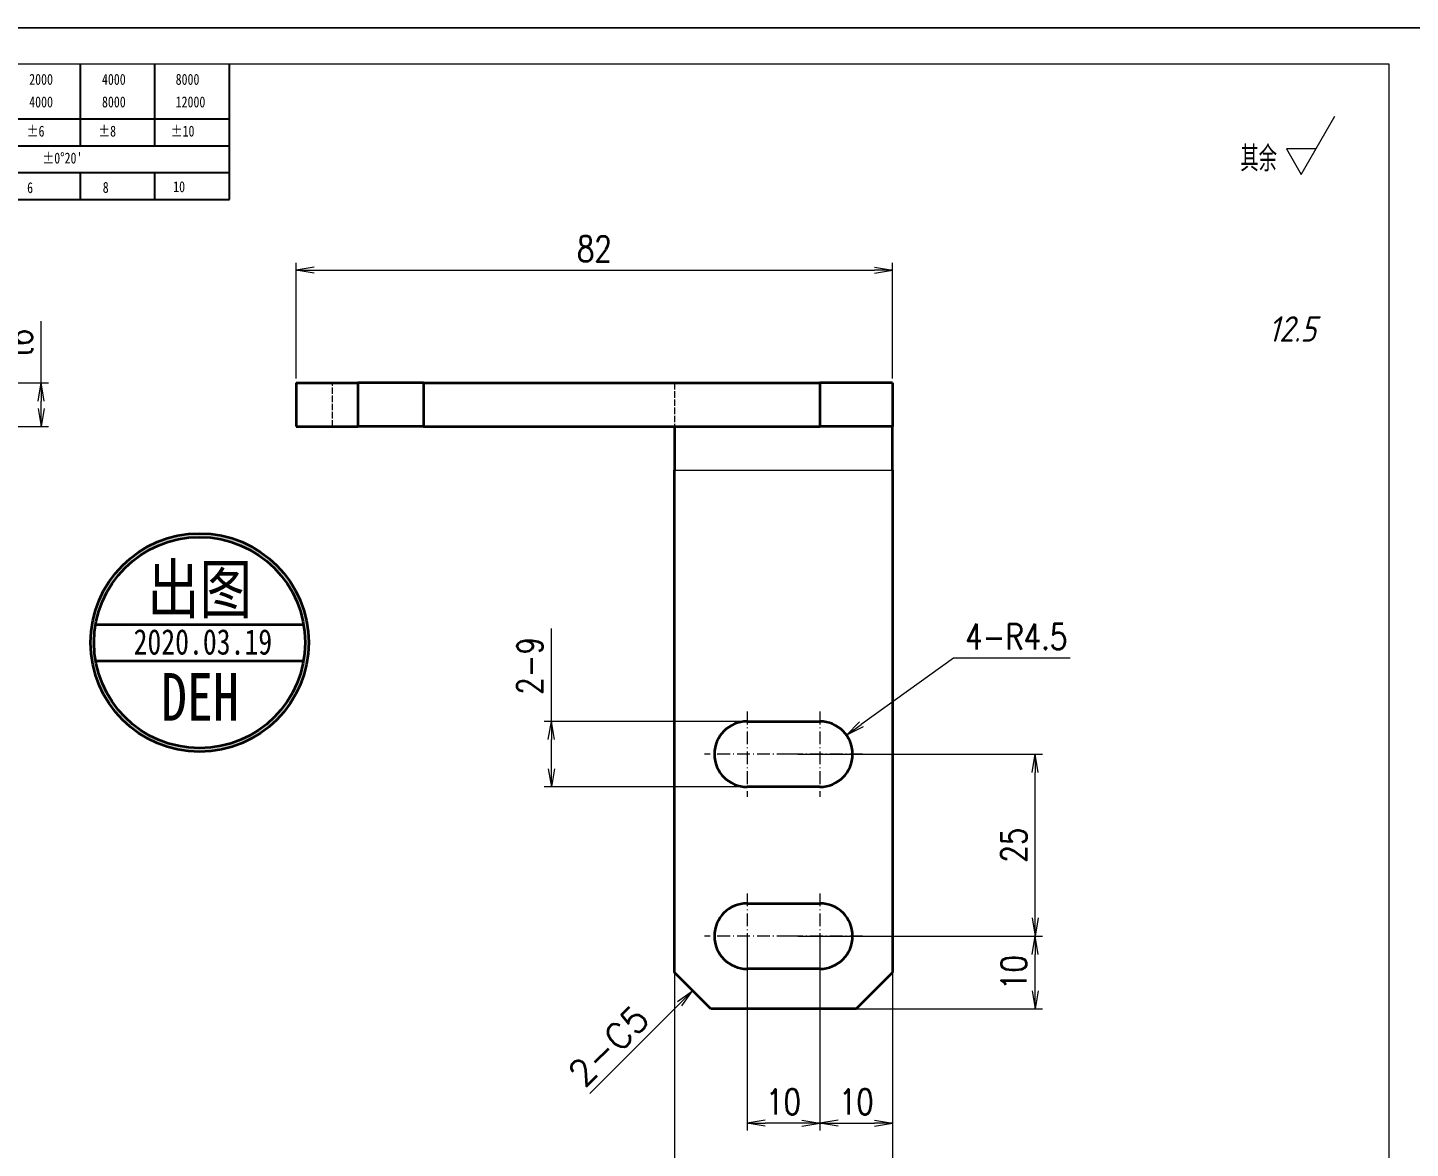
# Model space of a CAD drawing. Header units: millimetres. Extents: x -50043 to 104182, y -50696 to 36662.
# Drawn here: x -48451.8 to -48261.7, y 35915.4 to 36069.4 of the extents above; entities that cross this region are included whole.
import ezdxf
from ezdxf.enums import TextEntityAlignment as Align

# ---------------------------------------------------------------- set-up
doc = ezdxf.new("R2010")
doc.units = ezdxf.units.MM
doc.header["$LTSCALE"] = 0.5
for name, pattern in [('DASHDOT', [18.5, 12, -3, 0.5, -3]), ('DASHED', [15, 12, -3]), ('DOT2', [0.125, 0, -0.125])]:
    doc.linetypes.add(name, pattern=pattern)
for name, color, linetype, lineweight in [('DIM', 3, 'Continuous', 13), ('印章专用-出图', 1, 'Continuous', 80), ('图框', 7, 'Continuous', 18), ('标注线', 3, 'Continuous', 18)]:
    doc.layers.add(name, color=color, linetype=linetype, lineweight=lineweight)
doc.layers.add('图\\M+19E79\\M+195B6\\M+18E9A', color=7, linetype='Continuous')
doc.layers.add('打印', color=7, linetype='Continuous', lineweight=15, plot=False)
doc.layers.add('打印-禁用', color=7, linetype='Continuous', lineweight=15, plot=False)
doc.styles.add('DIM', font='romans.shx', dxfattribs={"width": 0.8, "bigfont": 'bigfont.shx'})
doc.styles.add('国标', font='simfang.ttf', dxfattribs={"width": 0.8})
doc.styles.add('机械长仿宋', font='gbenor.shx', dxfattribs={"height": 1, "bigfont": 'gbcbig.shx'})
doc.dimstyles.new('DEH 1-1$0', dxfattribs={"dimtxt": 3.5, "dimasz": 2.5, "dimexe": 1, "dimexo": 0.625, "dimgap": 1.2, "dimtad": 1, "dimzin": 9, "dimdsep": 46, "dimtxsty": 'DIM', "dimblk": 'OPEN', "dimcen": 0, "dimclrd": 8, "dimclre": 8, "dimclrt": 2, "dimazin": 2, "dimtfac": 0.5, "dimtmove": 0, "dimatfit": 3, "dimldrblk": 'OPEN', "dimfxl": 0, "dimtolj": 2, "dimlwd": 18, "dimlwe": 18, "dimarcsym": 0})
doc.dimstyles.new('DEH 1-1$4', dxfattribs={"dimtxt": 3.5, "dimasz": 2.5, "dimexe": 1, "dimexo": 0.625, "dimgap": 1.2, "dimtad": 1, "dimtoh": 1, "dimdsep": 46, "dimtxsty": 'DIM', "dimblk": 'OPEN', "dimcen": 0, "dimclrd": 8, "dimclre": 8, "dimclrt": 2, "dimazin": 2, "dimtfac": 0.5, "dimtofl": 0, "dimtmove": 0, "dimatfit": 3, "dimldrblk": 'OPEN', "dimfxl": 0, "dimtolj": 2, "dimlwd": 18, "dimlwe": 18, "dimarcsym": 0})
doc.dimstyles.new('LAM1-1', dxfattribs={"dimtxt": 3.5, "dimasz": 2.5, "dimexe": 1, "dimexo": 0.625, "dimgap": 1.2, "dimtad": 3, "dimdsep": 46, "dimtxsty": 'DIM', "dimblk": 'OPEN', "dimcen": 0, "dimclrd": 3, "dimclre": 3, "dimclrt": 2, "dimazin": 2, "dimtfac": 0.5, "dimtmove": 0, "dimatfit": 3, "dimldrblk": 'OPEN', "dimfxl": 0, "dimlwd": 13, "dimlwe": 13, "dimarcsym": 0})

# ---------------------------------------------------------------- blocks, each defined once
blk = doc.blocks.new('GZDEH零件A3图框V01版')
at = {"layer": '图\\M+19E79\\M+195B6\\M+18E9A', "color": 9}
for p, q in [((3092.64, -1561.98), (3092.64, -1554.46)), ((3102.86, -1561.98), (3102.86, -1554.46)), ((3113.09, -1573.08), (3113.09, -1554.46)), ((2996.09, -1561.98), (3113.09, -1561.98)), ((3092.64, -1565.68), (3092.64, -1561.98)), ((3102.86, -1565.68), (3102.86, -1561.98)), ((2996.09, -1565.68), (3113.09, -1565.68)), ((2996.09, -1569.38), (3113.09, -1569.38)), ((3092.64, -1573.08), (3092.64, -1569.38)), ((3102.86, -1573.08), (3102.86, -1569.38)), ((2990.09, -1573.08), (3113.09, -1573.08))]:
    blk.add_line(p, q, dxfattribs=at)
at = {"layer": '图框', "linetype": 'Continuous'}
for p, q in [((3272.49, -1554.46), (2882.49, -1554.46)), ((3272.49, -1832.96), (3272.49, -1554.46))]:
    blk.add_line(p, q, dxfattribs=at)
at = {"layer": '打印-禁用', "linetype": 'Continuous'}
blk.add_line((3277.49, -1549.46), (2857.49, -1549.46), dxfattribs=at)
at = {"layer": '图\\M+19E79\\M+195B6\\M+18E9A', "color": 9, "style": '国标', "width": 0.8}
for s, p in [('2000', (3085.57, -1557.31)), ('4000', (3095.57, -1557.31)), ('8000', (3105.7, -1557.31)), ('4000', (3085.57, -1560.41)), ('8000', (3095.57, -1560.41)), ('12000', (3105.7, -1560.41)), ('±6', (3085.22, -1564.42)), ('±8', (3095.06, -1564.42)), ('±10', (3105.02, -1564.42)), ("±0%%D20'", (3087.38, -1568.12)), ('6', (3085.28, -1572.19)), ('8', (3095.68, -1572.15)), ('10', (3105.36, -1572.06))]:
    blk.add_text(s, height=1.5, dxfattribs=at).set_placement(p)
blk = doc.blocks.new('DEH A3')
at = {"layer": '图框'}
blk.add_blockref('GZDEH零件A3图框V01版', (-2857.49, 1846.46), dxfattribs=at)
blk = doc.blocks.new('FINISHER_TR')
at = {"layer": '标注线'}
for p, q in [((0, 0), (4.62, 8)), ((-2.02, 3.5), (0, 0)), ((2.02, 3.5), (-2.02, 3.5))]:
    blk.add_line(p, q, dxfattribs=at)
at = {"layer": '标注线', "color": 2, "style": '机械长仿宋', "oblique": 15}
blk.add_attdef('0.0', text='', height=3.5, dxfattribs=at).set_placement((2.03, -24.04), align=Align.BOTTOM_RIGHT)
blk = doc.blocks.new('其余12.5')
at = {"layer": '标注线'}
blk.add_blockref('FINISHER_TR', (0, 0), dxfattribs=at).add_auto_attribs({'0.0': '12.5'})
at = {"layer": '标注线', "color": 7, "linetype": 'DOT2', "style": '机械长仿宋'}
blk.add_text('其余', height=3.5, dxfattribs=at).set_placement((-8.38, 0.4))
blk = doc.blocks.new('_Open')
at = {"color": 0, "linetype": 'ByBlock', "lineweight": -2}
for p, q in [((-1, 0.167), (0, 0)), ((-1, -0.167), (0, 0)), ((0, 0), (-1, 0))]:
    blk.add_line(p, q, dxfattribs=at)
blk = doc.blocks.new('*D55')
at = {"layer": 'Defpoints', "color": 0, "transparency": 16777216}
for p in [(-48465.49, 36020.6), (-48449.93, 36020.6), (-48465.49, 36014.6)]:
    blk.add_point(p, dxfattribs=at)
at = {"layer": '标注线', "color": 8, "lineweight": 18, "transparency": 16777216}
for p, q in [((-48449.93, 36020.6), (-48449.93, 36029.1)), ((-48464.86, 36020.6), (-48448.93, 36020.6)), ((-48449.93, 36017.1), (-48449.93, 36018.1)), ((-48464.86, 36014.6), (-48448.93, 36014.6))]:
    blk.add_line(p, q, dxfattribs=at)
at = {"layer": '标注线', "color": 8, "lineweight": 18, "transparency": 16777216, "xscale": 2.5, "yscale": 2.5, "zscale": 2.5}
for p, rotation in [((-48449.93, 36020.6), 90), ((-48449.93, 36014.6), 270)]:
    blk.add_blockref('_Open', p, dxfattribs=dict(at, rotation=rotation))
at = {"layer": '标注线', "color": 2, "transparency": 16777216, "insert": (-48452.88, 36026.1), "char_height": 3.5, "attachment_point": 5, "rotation": 90, "style": 'DIM'}
blk.add_mtext('\\A2;{\\Fromans,bigfont|c134;t6}', dxfattribs=at)
blk = doc.blocks.new('*D57')
at = {"layer": 'Defpoints', "color": 0, "transparency": 16777216}
for p in [(-48332.88, 36036.09), (-48414.88, 36020.6), (-48332.88, 36020.6)]:
    blk.add_point(p, dxfattribs=at)
at = {"layer": '标注线', "color": 8, "lineweight": 18, "transparency": 16777216}
for p, q in [((-48414.88, 36021.23), (-48414.88, 36037.09)), ((-48332.88, 36021.23), (-48332.88, 36037.09)), ((-48412.38, 36036.09), (-48335.38, 36036.09))]:
    blk.add_line(p, q, dxfattribs=at)
at = {"layer": '标注线', "color": 8, "lineweight": 18, "transparency": 16777216, "xscale": 2.5, "yscale": 2.5, "zscale": 2.5, "rotation": 180}
blk.add_blockref('_Open', (-48414.88, 36036.09), dxfattribs=at)
at = {"layer": '标注线', "color": 8, "lineweight": 18, "transparency": 16777216, "xscale": 2.5, "yscale": 2.5, "zscale": 2.5}
blk.add_blockref('_Open', (-48332.88, 36036.09), dxfattribs=at)
at = {"layer": '标注线', "color": 2, "transparency": 16777216, "insert": (-48373.88, 36039.04), "char_height": 3.5, "attachment_point": 5, "style": 'DIM'}
blk.add_mtext('\\A2;82', dxfattribs=at)
blk = doc.blocks.new('*D58')
at = {"layer": 'Defpoints', "color": 0, "transparency": 16777216}
for p in [(-48362.88, 35947.93), (-48332.88, 35947.93), (-48332.88, 35908.08)]:
    blk.add_point(p, dxfattribs=at)
at = {"layer": '标注线', "color": 8, "lineweight": 18, "transparency": 16777216}
for p, q in [((-48362.88, 35947.31), (-48362.88, 35907.08)), ((-48332.88, 35947.31), (-48332.88, 35907.08)), ((-48360.38, 35908.08), (-48335.38, 35908.08))]:
    blk.add_line(p, q, dxfattribs=at)
at = {"layer": '标注线', "color": 8, "lineweight": 18, "transparency": 16777216, "xscale": 2.5, "yscale": 2.5, "zscale": 2.5, "rotation": 180}
blk.add_blockref('_Open', (-48362.88, 35908.08), dxfattribs=at)
at = {"layer": '标注线', "color": 8, "lineweight": 18, "transparency": 16777216, "xscale": 2.5, "yscale": 2.5, "zscale": 2.5}
blk.add_blockref('_Open', (-48332.88, 35908.08), dxfattribs=at)
at = {"layer": '标注线', "color": 2, "transparency": 16777216, "insert": (-48347.88, 35911.03), "char_height": 3.5, "attachment_point": 5, "style": 'DIM'}
blk.add_mtext('\\A2;30', dxfattribs=at)
blk = doc.blocks.new('*D59')
at = {"layer": 'Defpoints', "color": 0, "transparency": 16777216}
for p in [(-48342.88, 35944.6), (-48332.88, 35944.6), (-48332.88, 35918.89)]:
    blk.add_point(p, dxfattribs=at)
at = {"layer": '标注线', "color": 8, "lineweight": 18, "transparency": 16777216}
for p, q in [((-48342.88, 35943.98), (-48342.88, 35917.89)), ((-48332.88, 35943.98), (-48332.88, 35917.89)), ((-48340.38, 35918.89), (-48335.38, 35918.89))]:
    blk.add_line(p, q, dxfattribs=at)
at = {"layer": '标注线', "color": 8, "lineweight": 18, "transparency": 16777216, "xscale": 2.5, "yscale": 2.5, "zscale": 2.5, "rotation": 180}
blk.add_blockref('_Open', (-48342.88, 35918.89), dxfattribs=at)
at = {"layer": '标注线', "color": 8, "lineweight": 18, "transparency": 16777216, "xscale": 2.5, "yscale": 2.5, "zscale": 2.5}
blk.add_blockref('_Open', (-48332.88, 35918.89), dxfattribs=at)
at = {"layer": '标注线', "color": 2, "transparency": 16777216, "insert": (-48337.88, 35921.84), "char_height": 3.5, "attachment_point": 5, "style": 'DIM'}
blk.add_mtext('\\A2;10', dxfattribs=at)
blk = doc.blocks.new('*D60')
at = {"layer": 'Defpoints', "color": 0, "transparency": 16777216}
for p in [(-48352.88, 35944.6), (-48342.88, 35944.6), (-48352.88, 35918.89)]:
    blk.add_point(p, dxfattribs=at)
at = {"layer": '标注线', "color": 8, "lineweight": 18, "transparency": 16777216}
for p, q in [((-48352.88, 35943.98), (-48352.88, 35917.89)), ((-48342.88, 35943.98), (-48342.88, 35917.89)), ((-48345.38, 35918.89), (-48350.38, 35918.89))]:
    blk.add_line(p, q, dxfattribs=at)
at = {"layer": '标注线', "color": 8, "lineweight": 18, "transparency": 16777216, "xscale": 2.5, "yscale": 2.5, "zscale": 2.5, "rotation": 180}
blk.add_blockref('_Open', (-48352.88, 35918.89), dxfattribs=at)
at = {"layer": '标注线', "color": 8, "lineweight": 18, "transparency": 16777216, "xscale": 2.5, "yscale": 2.5, "zscale": 2.5}
blk.add_blockref('_Open', (-48342.88, 35918.89), dxfattribs=at)
at = {"layer": '标注线', "color": 2, "transparency": 16777216, "insert": (-48347.88, 35921.84), "char_height": 3.5, "attachment_point": 5, "style": 'DIM'}
blk.add_mtext('\\A2;10', dxfattribs=at)
blk = doc.blocks.new('*D61')
at = {"layer": 'Defpoints', "color": 0, "transparency": 16777216}
for p in [(-48346.53, 35944.6), (-48313.27, 35944.6), (-48346.53, 35934.6)]:
    blk.add_point(p, dxfattribs=at)
at = {"layer": '标注线', "color": 8, "lineweight": 18, "transparency": 16777216}
for p, q in [((-48345.91, 35944.6), (-48312.27, 35944.6)), ((-48313.27, 35937.1), (-48313.27, 35942.1)), ((-48345.91, 35934.6), (-48312.27, 35934.6))]:
    blk.add_line(p, q, dxfattribs=at)
at = {"layer": '标注线', "color": 8, "lineweight": 18, "transparency": 16777216, "xscale": 2.5, "yscale": 2.5, "zscale": 2.5}
for p, rotation in [((-48313.27, 35944.6), 90), ((-48313.27, 35934.6), 270)]:
    blk.add_blockref('_Open', p, dxfattribs=dict(at, rotation=rotation))
at = {"layer": '标注线', "color": 2, "transparency": 16777216, "insert": (-48316.22, 35939.6), "char_height": 3.5, "attachment_point": 5, "rotation": 90, "style": 'DIM'}
blk.add_mtext('\\A2;10', dxfattribs=at)
blk = doc.blocks.new('*D62')
at = {"layer": 'Defpoints', "color": 0, "transparency": 16777216}
for p in [(-48346.53, 35969.6), (-48313.27, 35969.6), (-48346.53, 35944.6)]:
    blk.add_point(p, dxfattribs=at)
at = {"layer": '标注线', "color": 8, "lineweight": 18, "transparency": 16777216}
for p, q in [((-48345.91, 35969.6), (-48312.27, 35969.6)), ((-48313.27, 35947.1), (-48313.27, 35967.1)), ((-48345.91, 35944.6), (-48312.27, 35944.6))]:
    blk.add_line(p, q, dxfattribs=at)
at = {"layer": '标注线', "color": 8, "lineweight": 18, "transparency": 16777216, "xscale": 2.5, "yscale": 2.5, "zscale": 2.5}
for p, rotation in [((-48313.27, 35969.6), 90), ((-48313.27, 35944.6), 270)]:
    blk.add_blockref('_Open', p, dxfattribs=dict(at, rotation=rotation))
at = {"layer": '标注线', "color": 2, "transparency": 16777216, "insert": (-48316.22, 35957.1), "char_height": 3.5, "attachment_point": 5, "rotation": 90, "style": 'DIM'}
blk.add_mtext('\\A2;25', dxfattribs=at)
blk = doc.blocks.new('*D63')
at = {"layer": 'Defpoints', "color": 0, "transparency": 16777216}
for p in [(-48379.79, 35974.1), (-48348.1, 35974.1), (-48348.1, 35965.1)]:
    blk.add_point(p, dxfattribs=at)
at = {"layer": '标注线', "color": 8, "lineweight": 18, "transparency": 16777216}
for p, q in [((-48379.79, 35974.1), (-48379.79, 35986.87)), ((-48348.73, 35974.1), (-48380.79, 35974.1)), ((-48379.79, 35967.6), (-48379.79, 35971.6)), ((-48348.73, 35965.1), (-48380.79, 35965.1))]:
    blk.add_line(p, q, dxfattribs=at)
at = {"layer": '标注线', "color": 8, "lineweight": 18, "transparency": 16777216, "xscale": 2.5, "yscale": 2.5, "zscale": 2.5}
for p, rotation in [((-48379.79, 35974.1), 90), ((-48379.79, 35965.1), 270)]:
    blk.add_blockref('_Open', p, dxfattribs=dict(at, rotation=rotation))
at = {"layer": '标注线', "color": 2, "transparency": 16777216, "insert": (-48382.74, 35981.73), "char_height": 3.5, "attachment_point": 5, "rotation": 90, "style": 'DIM'}
blk.add_mtext('\\A2;{\\Fromans,bigfont|c134;2-}9', dxfattribs=at)
blk = doc.blocks.new('*D64')
at = {"layer": 'Defpoints', "color": 0, "transparency": 16777216}
for p in [(-48339.22, 35972.23), (-48342.88, 35969.6)]:
    blk.add_point(p, dxfattribs=at)
at = {"layer": '标注线', "color": 8, "lineweight": 18, "transparency": 16777216}
for p, q in [((-48324.49, 35982.8), (-48337.19, 35973.68)), ((-48308.49, 35982.8), (-48324.49, 35982.8))]:
    blk.add_line(p, q, dxfattribs=at)
at = {"layer": '标注线', "color": 8, "lineweight": 18, "transparency": 16777216, "xscale": 2.5, "yscale": 2.5, "zscale": 2.5, "rotation": 215.6725649238175}
blk.add_blockref('_Open', (-48339.22, 35972.23), dxfattribs=at)
at = {"layer": '标注线', "color": 2, "transparency": 16777216, "insert": (-48315.89, 35985.75), "char_height": 3.5, "attachment_point": 5, "style": 'DIM'}
blk.add_mtext('\\A2;{\\Fromans,bigfont|c134;4-}R4.5', dxfattribs=at)
blk = doc.blocks.new('出图章')
at = {"layer": '印章专用-出图'}
h = blk.add_hatch(color=256, dxfattribs=at)
h.paths.add_polyline_path([(15, 0, 1), (-15, 0, 1)])
h.paths.add_polyline_path([(14.5, 0, 1), (-14.5, 0, 1)], flags=16)
h.paths.add_polyline_path([(-7.31, -12.35), (7.41, -12.35), (7.41, -2.73), (-7.31, -2.73)], flags=8)
at = {"layer": '印章专用-出图', "lineweight": 35}
for p, q in [((-14.28, 2.5), (14.28, 2.5)), ((-14.28, -2.5), (14.28, -2.5))]:
    blk.add_line(p, q, dxfattribs=at)
for radius in [15, 14.5]:
    blk.add_circle((0, 0), radius, dxfattribs=at)
at = {"layer": '印章专用-出图', "color": 4, "style": '国标', "width": 0.8}
blk.add_text('DEH', height=6.562, dxfattribs=at).set_placement((0.05, -10.74), align=Align.CENTER)
at = {"layer": '印章专用-出图', "color": 3, "style": '国标', "width": 0.8}
blk.add_attdef('出图', text='', height=6.6, dxfattribs=at).set_placement((0, 7.35), align=Align.MIDDLE_CENTER)
at = {"layer": '印章专用-出图', "color": 2, "style": '国标', "width": 0.8}
blk.add_attdef('XXXX.XX.XX', text='', height=3.5, dxfattribs=at).set_placement((0.45, 0.1), align=Align.MIDDLE_CENTER)
blk = doc.blocks.new('YZ-CT')
at = {"layer": '印章专用-出图'}
blk.add_blockref('出图章', (0.63, 0), dxfattribs=at).add_auto_attribs({'出图': '出图', 'XXXX.XX.XX': '2020.03.19'})
blk = doc.blocks.new('CC')
at = {"layer": '印章专用-出图'}
blk.add_blockref('YZ-CT', (20009.41, -16878.05), dxfattribs=at)
blk = doc.blocks.new('CHAMFER_DIM_L')
at = {"layer": 'DIM', "color": 2, "style": 'DIM'}
blk.add_attdef('000', text='', height=3.5, rotation=270, dxfattribs=at).set_placement((0, 7), align=Align.BOTTOM_RIGHT)
at = {"layer": 'DIM'}
blk.add_leader([(0, 0), (0, 20)], dimstyle='LAM1-1', dxfattribs=at)

msp = doc.modelspace()

# ---------------------------------------------------------------- linework, layer by layer
at = {"color": 7, "lineweight": 35, "ltscale": 0.15}
for p, q in [((-48414.88, 36020.601), (-48414.88, 36014.601)), ((-48406.38, 36020.601), (-48406.38, 36014.601)), ((-48397.38, 36020.601), (-48397.38, 36014.601)), ((-48342.88, 36020.601), (-48342.88, 36014.601)), ((-48332.88, 36020.601), (-48332.88, 36014.601)), ((-48362.88, 36014.601), (-48362.88, 36008.601)), ((-48332.88, 36008.601), (-48332.88, 36014.601))]:
    msp.add_line(p, q, dxfattribs=at)
at = {"color": 7, "lineweight": 35, "ltscale": 0.2125}
for p, q in [((-48414.88, 36020.601), (-48406.38, 36020.601)), ((-48414.88, 36014.601), (-48406.38, 36014.601))]:
    msp.add_line(p, q, dxfattribs=at)
at = {"color": 1, "linetype": 'DASHED', "lineweight": 13, "ltscale": 0.15}
for p, q in [((-48409.88, 36014.601), (-48409.88, 36020.601)), ((-48362.88, 36020.601), (-48362.88, 36014.601))]:
    msp.add_line(p, q, dxfattribs=at)
at = {"color": 7, "lineweight": 35, "ltscale": 0.225}
for p, q in [((-48397.38, 36020.601), (-48406.38, 36020.601)), ((-48397.38, 36014.601), (-48406.38, 36014.601))]:
    msp.add_line(p, q, dxfattribs=at)
at = {"color": 7, "lineweight": 35}
for p, q in [((-48397.38, 36020.601), (-48342.88, 36020.601)), ((-48397.38, 36014.601), (-48342.88, 36014.601)), ((-48362.88, 35939.601), (-48362.88, 36008.601)), ((-48332.88, 36008.601), (-48332.88, 35939.601)), ((-48337.88, 35934.601), (-48357.88, 35934.601))]:
    msp.add_line(p, q, dxfattribs=at)
at = {"color": 7, "lineweight": 35, "ltscale": 0.25}
for p, q in [((-48332.88, 36020.601), (-48342.88, 36020.601)), ((-48332.88, 36014.601), (-48342.88, 36014.601)), ((-48352.88, 35974.101), (-48342.88, 35974.101)), ((-48342.88, 35965.101), (-48352.88, 35965.101)), ((-48352.88, 35949.101), (-48342.88, 35949.101)), ((-48342.88, 35940.101), (-48352.88, 35940.101))]:
    msp.add_line(p, q, dxfattribs=at)
at = {"color": 7, "lineweight": 13}
msp.add_line((-48362.88, 36008.601), (-48332.88, 36008.601), dxfattribs=at)
at = {"color": 1, "linetype": 'DASHED', "lineweight": 13}
msp.add_line((-48362.88, 36008.601), (-48332.88, 36008.601), dxfattribs=at)
at = {"color": 2, "linetype": 'DASHDOT', "lineweight": 13, "ltscale": 0.292499}
for p, q in [((-48352.88, 35975.451), (-48352.88, 35963.751)), ((-48342.88, 35975.451), (-48342.88, 35963.751)), ((-48352.88, 35950.451), (-48352.88, 35938.751)), ((-48342.88, 35950.451), (-48342.88, 35938.751))]:
    msp.add_line(p, q, dxfattribs=at)
at = {"color": 2, "linetype": 'DASHDOT', "lineweight": 13, "ltscale": 0.292505}
for p, q in [((-48347.03, 35969.601), (-48358.73, 35969.601)), ((-48337.03, 35969.601), (-48348.73, 35969.601)), ((-48347.03, 35944.601), (-48358.73, 35944.601)), ((-48337.03, 35944.601), (-48348.73, 35944.601))]:
    msp.add_line(p, q, dxfattribs=at)
at = {"color": 7, "lineweight": 35, "ltscale": 0.176777}
for p, q in [((-48357.88, 35934.601), (-48362.88, 35939.601)), ((-48337.88, 35934.601), (-48332.88, 35939.601))]:
    msp.add_line(p, q, dxfattribs=at)
at = {"color": 7, "lineweight": 35}
for centre, start, end in [((-48352.88, 35969.601), 90, 270), ((-48342.88, 35969.601), 270, 90), ((-48352.88, 35944.601), 90, 270), ((-48342.88, 35944.601), 270, 90)]:
    msp.add_arc(centre, 4.5, start, end, dxfattribs=at)
at = {"layer": '打印'}
msp.add_lwpolyline([(-48679.646, 36069.417), (-48259.646, 36069.417), (-48259.646, 35772.417), (-48679.646, 35772.417)], close=True, dxfattribs=at)

# ---------------------------------------------------------------- block references
at = {"layer": 'DIM', "rotation": 135}
msp.add_blockref('CHAMFER_DIM_L', (-48360.38, 35937.101), dxfattribs=at).add_auto_attribs({'000': '2-C5'})
at = {"layer": '图框'}
msp.add_blockref('DEH A3', (-48679.646, 35772.417), dxfattribs=at)
at = {"layer": '标注线'}
for name, p in [('其余12.5', (-48276.702, 36049.26)), ('CC', (-68438.184, 52862.983))]:
    msp.add_blockref(name, p, dxfattribs=at)

# ---------------------------------------------------------------- dimensions: what is measured, and where the dimension line sits
for base, p1, p2, picture, middle in [((-48332.88, 36036.088), (-48414.88, 36020.601), (-48332.88, 36020.601), '*D57', (-48373.88, 36039.038)), ((-48332.88, 35908.083), (-48362.88, 35947.932), (-48332.88, 35947.932), '*D58', (-48347.88, 35911.033)), ((-48352.88, 35918.891), (-48342.88, 35944.601), (-48352.88, 35944.601), '*D60', (-48347.88, 35921.841)), ((-48332.88, 35918.891), (-48342.88, 35944.601), (-48332.88, 35944.601), '*D59', (-48337.88, 35921.841))]:
    dim = msp.add_linear_dim(base=base, p1=p1, p2=p2, dimstyle='DEH 1-1$0', dxfattribs=at)
    dim.commit()
    dim.dimension.update_dxf_attribs({"geometry": picture, "text_midpoint": middle})
for base, p1, p2, text, picture, middle in [((-48449.93, 36020.601), (-48465.489, 36014.601), (-48465.489, 36020.601), '{\\Fromans,bigfont|c134;t6}', '*D55', (-48452.88, 36026.101)), ((-48379.789, 35974.101), (-48348.105, 35965.101), (-48348.105, 35974.101), '{\\Fromans,bigfont|c134;2-}<>', '*D63', (-48382.739, 35981.734))]:
    dim = msp.add_linear_dim(base=base, p1=p1, p2=p2, angle=90, text=text, dimstyle='DEH 1-1$0', dxfattribs=at)
    dim.commit()
    dim.dimension.update_dxf_attribs({"geometry": picture, "text_midpoint": middle})
dim = msp.add_radius_dim(center=(-48342.88, 35969.601), mpoint=(-48339.224, 35972.225), text='{\\Fromans,bigfont|c134;4-}<>', dimstyle='DEH 1-1$4', dxfattribs=at)
dim.commit()
dim.dimension.update_dxf_attribs({"geometry": '*D64', "text_midpoint": (-48315.889, 35982.803), "dimtype": 164})
for base, p1, p2, picture, middle in [((-48313.272, 35969.601), (-48346.531, 35944.601), (-48346.531, 35969.601), '*D62', (-48316.222, 35957.101)), ((-48313.272, 35944.601), (-48346.531, 35934.601), (-48346.531, 35944.601), '*D61', (-48316.222, 35939.601))]:
    dim = msp.add_linear_dim(base=base, p1=p1, p2=p2, angle=90, dimstyle='DEH 1-1$0', dxfattribs=at)
    dim.commit()
    dim.dimension.update_dxf_attribs({"geometry": picture, "text_midpoint": middle})

doc.saveas('drawing.dxf')
